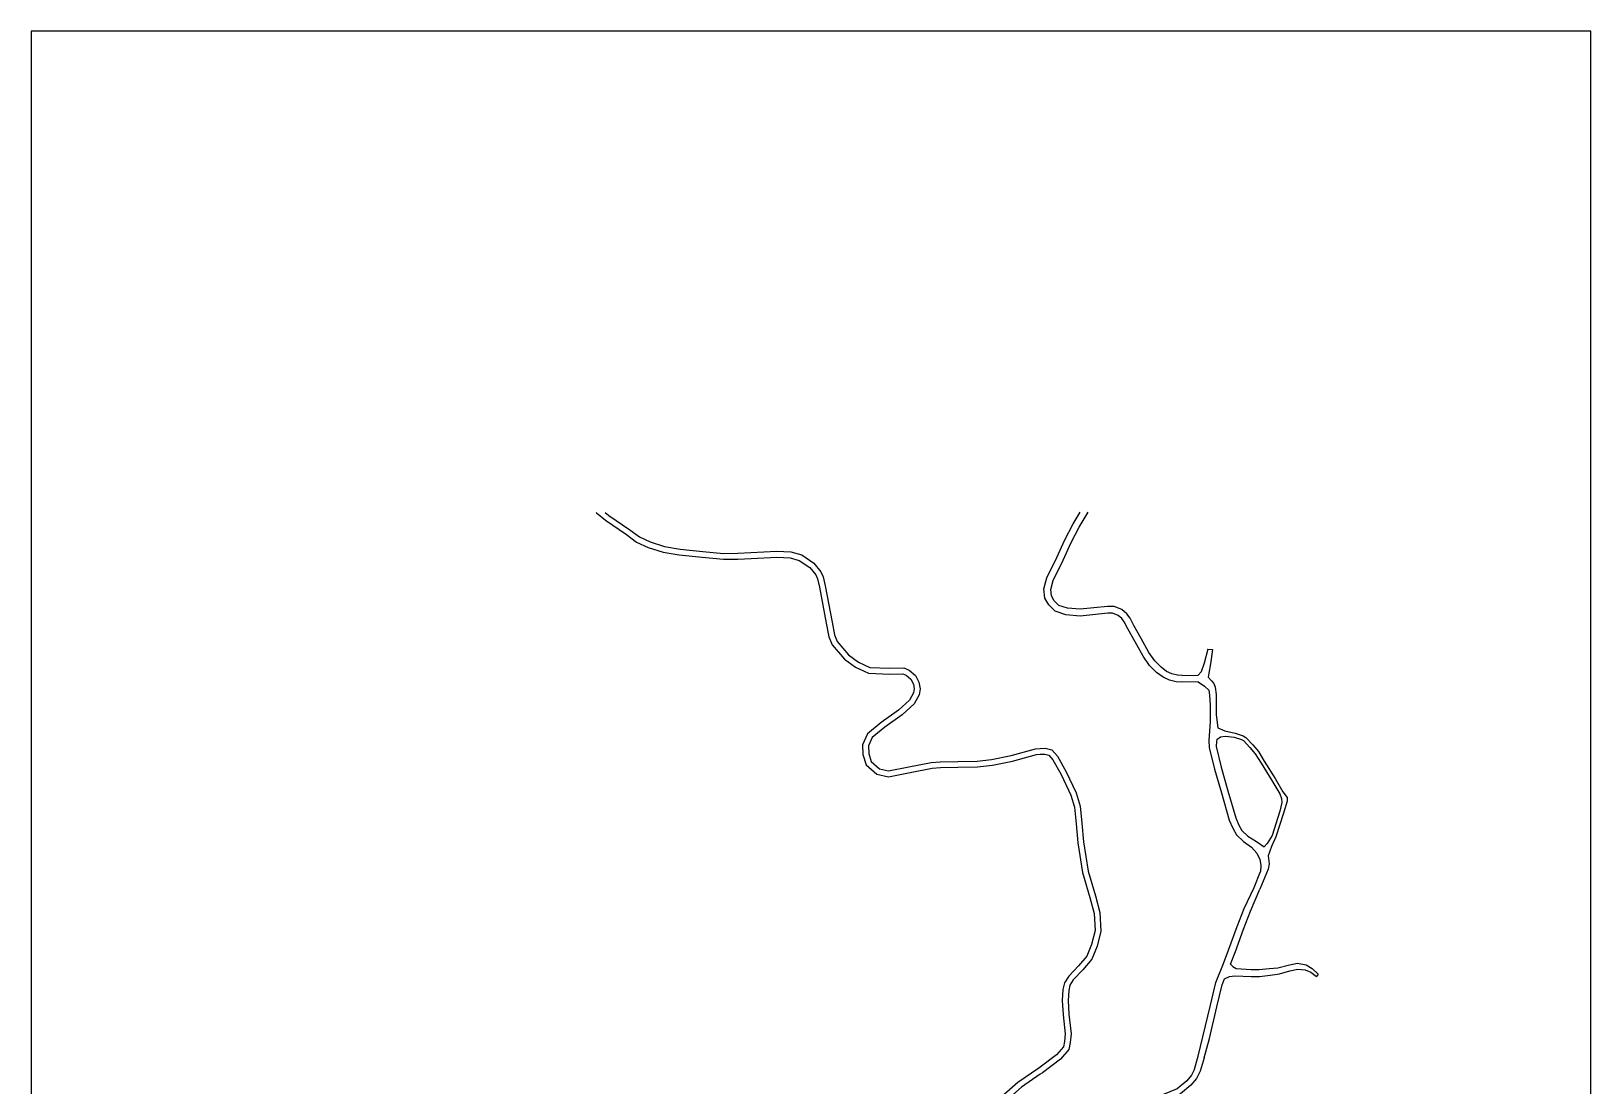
# Model space of a CAD drawing. Header units: metres. Extents: x -19200 to -16000, y -96000 to -93000.
# Drawn here: x -19200 to -18400, y -94741 to -94200 of the extents above; entities that cross this region are included whole.
import ezdxf

# ---------------------------------------------------------------- set-up
doc = ezdxf.new("R2010")
doc.units = ezdxf.units.M
doc.header["$LTSCALE"] = 2.5
doc.layers.add('図郭', color=7, linetype='Continuous')
doc.layers.add('道路', color=7, linetype='Continuous')

msp = doc.modelspace()

# ---------------------------------------------------------------- linework, layer by layer
at = {"layer": '図郭'}
msp.add_lwpolyline([(-19200, -94800), (-18400, -94800), (-18400, -94200), (-19200, -94200)], close=True, dxfattribs=at)
at = {"layer": '道路', "flags": 128}
for points in [[(-18910.24, -94446.71), (-18909.99, -94446.91), (-18905.44, -94450.67), (-18894.71, -94458.1), (-18889.57, -94461.93), (-18883.51, -94464.71), (-18875.82, -94467.14), (-18867.55, -94468.52), (-18855.82, -94469.78), (-18844.92, -94470.79), (-18837.5, -94470.7), (-18830.71, -94470.33), (-18817.59, -94469.67), (-18810.76, -94469.96), (-18805.99, -94471.33), (-18800.65, -94474.98), (-18797.52, -94478.8), (-18796.7, -94480.77), (-18795.71, -94485.08), (-18792.17, -94503.58), (-18790.87, -94510.48), (-18789.13, -94514.6), (-18782.77, -94522.03), (-18777.23, -94526.08), (-18770.46, -94529.22), (-18759.68, -94529.67), (-18752.91, -94529.53), (-18751.24, -94530.17), (-18748.86, -94532.21), (-18747.5, -94534.8), (-18747.11, -94537.25), (-18747.43, -94539.23), (-18749.47, -94543), (-18755.15, -94548.16), (-18763.93, -94554.52), (-18771.02, -94560.29), (-18773.57, -94565.9), (-18773.4, -94570.97), (-18771.67, -94576.25), (-18766.22, -94580.98), (-18760.21, -94582.34), (-18749.21, -94580.1), (-18737.89, -94577.92), (-18733.59, -94577.56), (-18724.62, -94577.44), (-18714.61, -94577.24), (-18706.93, -94576.37), (-18696.56, -94574.3), (-18684.28, -94570.95), (-18682.4, -94570.8)], [(-18905.52, -94446.71), (-18903.63, -94448.27), (-18892.96, -94455.66), (-18888.03, -94459.33), (-18882.43, -94461.91), (-18875.12, -94464.22), (-18867.15, -94465.54), (-18855.51, -94466.8), (-18844.8, -94467.78), (-18837.59, -94467.7), (-18830.85, -94467.33), (-18817.6, -94466.67), (-18810.27, -94466.98), (-18804.69, -94468.58), (-18798.61, -94472.74), (-18794.92, -94477.24), (-18793.83, -94479.85), (-18792.77, -94484.46), (-18789.22, -94503.04), (-18787.99, -94509.6), (-18786.55, -94513), (-18780.72, -94519.82), (-18775.7, -94523.49), (-18769.74, -94526.25), (-18759.65, -94526.66), (-18752.38, -94526.52), (-18749.68, -94527.56), (-18746.47, -94530.31), (-18744.62, -94533.84), (-18744.07, -94537.26), (-18744.56, -94540.22), (-18747.08, -94544.88), (-18753.26, -94550.49), (-18762.11, -94556.9), (-18768.58, -94562.17), (-18770.55, -94566.5), (-18770.41, -94570.44), (-18769.08, -94574.53), (-18764.83, -94578.22), (-18760.17, -94579.27), (-18749.79, -94577.16), (-18738.3, -94574.94), (-18733.73, -94574.57), (-18724.7, -94574.44), (-18714.81, -94574.24), (-18707.39, -94573.41), (-18697.26, -94571.37), (-18684.8, -94567.98), (-18682.4, -94567.8)], [(-18609.63, -94533.85), (-18612.63, -94533.68), (-18616.08, -94532.83), (-18619.44, -94531.28), (-18622.71, -94528.77), (-18626.38, -94525.17), (-18629.7, -94520.39), (-18633.76, -94513.07), (-18637.43, -94506.46), (-18639.32, -94502.86), (-18640.6, -94501.12), (-18642.43, -94499.6), (-18645.27, -94498.47), (-18647.72, -94498.42), (-18661.9, -94499.88), (-18669.21, -94499.31), (-18674.71, -94497.46), (-18677.98, -94494.21), (-18680.12, -94490.68), (-18680.57, -94486.02), (-18679.03, -94480.37), (-18673.85, -94469.82), (-18669.74, -94460.74), (-18665.59, -94452.62), (-18661.91, -94446.7)], [(-18609.59, -94530.36), (-18612.09, -94530.21), (-18614.92, -94529.52), (-18617.62, -94528.27), (-18620.41, -94526.13), (-18623.7, -94522.9), (-18626.72, -94518.54), (-18630.67, -94511.42), (-18634.35, -94504.8), (-18636.35, -94501), (-18638.04, -94498.7), (-18640.62, -94496.56), (-18644.56, -94494.99), (-18647.86, -94494.92), (-18661.94, -94496.37), (-18668.5, -94495.85), (-18672.82, -94494.4), (-18675.21, -94492.03), (-18676.72, -94489.55), (-18677.02, -94486.32), (-18675.74, -94481.61), (-18670.69, -94471.32), (-18666.58, -94462.26), (-18662.53, -94454.34), (-18657.79, -94446.7)], [(-18596.44, -94516.8), (-18598.28, -94523.98), (-18599.91, -94528.47), (-18601.36, -94530.13)], [(-18596.44, -94516.8), (-18594.09, -94517)], [(-18594.09, -94517), (-18595.07, -94524.42), (-18595.85, -94529.1), (-18596.31, -94531.23)], [(-18601.4, -94533.62), (-18609.63, -94533.85)], [(-18601.4, -94533.62), (-18609.63, -94533.85)], [(-18609.59, -94530.36), (-18601.36, -94530.13)], [(-18609.59, -94530.36), (-18601.36, -94530.13)], [(-18601.4, -94533.62), (-18598.11, -94535.79), (-18595.94, -94537.94), (-18595.61, -94540.54), (-18595.17, -94545.67), (-18595.27, -94554.04), (-18595.97, -94563.73), (-18595.69, -94567.36), (-18593.01, -94578.35), (-18589.5, -94590.5), (-18585.45, -94604.62), (-18583.65, -94608.63), (-18581.73, -94612.09), (-18578.16, -94615.52), (-18573.99, -94618.45), (-18571.25, -94621.41), (-18569.81, -94624.75), (-18569.21, -94627.68), (-18569.35, -94630.83)], [(-18596.31, -94531.23), (-18594.57, -94533.07), (-18593.34, -94534.54), (-18592.61, -94536.3), (-18592.13, -94540.17), (-18592.15, -94545.37), (-18592.16, -94550.52), (-18591.35, -94557.13), (-18591.36, -94557.25)], [(-18591.36, -94557.25), (-18587.68, -94558.73), (-18582.37, -94560), (-18578.37, -94561.29), (-18576.91, -94562.15), (-18573.33, -94565.99), (-18570.52, -94569.43), (-18567.47, -94574.24), (-18561.88, -94583.12), (-18557.9, -94589.96), (-18555.78, -94593.01), (-18555.67, -94594.86), (-18557.68, -94601), (-18561.62, -94613.09), (-18563.79, -94618), (-18564.69, -94620.44), (-18565.45, -94622.86)], [(-18682.4, -94567.8), (-18679.83, -94567.6), (-18676.38, -94568.56), (-18673.57, -94571.81), (-18669.04, -94579.79), (-18663.99, -94590.6), (-18661.96, -94597.35), (-18661.05, -94606.15), (-18660.17, -94615.73), (-18657.76, -94630.77), (-18654.13, -94643.34), (-18651.85, -94651.86), (-18651.26, -94661.4), (-18653.28, -94669.21), (-18655.89, -94675.78), (-18660.62, -94681.31), (-18665.46, -94686.43), (-18667.18, -94689.1), (-18667.81, -94691.85), (-18668.11, -94696.95), (-18667.68, -94704.09), (-18666.56, -94714.12), (-18666.99, -94718.48), (-18667.72, -94722.09), (-18672.08, -94727.15), (-18681.32, -94734.09), (-18682.41, -94734.83)], [(-18591.91, -94563.24), (-18592, -94564.29), (-18592.23, -94566.81), (-18589.62, -94577.45), (-18586.14, -94589.53), (-18582.15, -94603.41), (-18580.52, -94607.06), (-18578.93, -94609.93), (-18575.93, -94612.81), (-18571.54, -94615.5), (-18567.49, -94618.24)], [(-18591.91, -94563.24), (-18589.88, -94561.85), (-18587.43, -94561.4), (-18582.92, -94561.93), (-18579.19, -94563.13), (-18578.17, -94563.73), (-18574.84, -94567.31), (-18572.15, -94570.6), (-18569.15, -94575.34), (-18563.59, -94584.15), (-18559.58, -94591.04), (-18558.6, -94593.4), (-18558.5, -94595.57), (-18559.46, -94600.02), (-18563.49, -94612.37), (-18566.03, -94616.53), (-18567.49, -94618.24)], [(-18682.4, -94570.8), (-18680.13, -94570.63), (-18678.06, -94571.2), (-18676.03, -94573.55), (-18671.71, -94581.17), (-18666.8, -94591.67), (-18664.92, -94597.94), (-18664.04, -94606.44), (-18663.15, -94616.11), (-18660.69, -94631.43), (-18657.02, -94644.14), (-18654.82, -94652.35), (-18654.28, -94661.11), (-18656.13, -94668.28), (-18658.49, -94674.21), (-18662.86, -94679.31), (-18667.83, -94684.58), (-18669.98, -94687.91), (-18670.79, -94691.43), (-18671.11, -94696.95), (-18670.67, -94704.34), (-18669.58, -94714.14), (-18669.96, -94718.03), (-18670.51, -94720.73), (-18674.14, -94724.95), (-18682.41, -94731.15)], [(-18565.45, -94622.86), (-18565.02, -94626.91), (-18565.43, -94629.61), (-18566.3, -94631.74)], [(-18572.74, -94639.09), (-18569.35, -94630.83)], [(-18572.74, -94639.09), (-18569.35, -94630.83)], [(-18566.3, -94631.74), (-18569.69, -94640)], [(-18566.3, -94631.74), (-18569.69, -94640)], [(-18601.37, -94725.62), (-18599.02, -94715.65), (-18595.15, -94699.43), (-18592.38, -94687.87), (-18588.37, -94677.97), (-18585.59, -94670.7), (-18581.36, -94659.15), (-18577.78, -94649.9), (-18572.74, -94639.09)], [(-18584.82, -94678.47), (-18582.31, -94671.93), (-18578.08, -94660.39), (-18574.56, -94651.26), (-18569.69, -94640)], [(-18584.82, -94678.47), (-18583.65, -94679.65), (-18581.91, -94680.64), (-18574.15, -94681.2), (-18570.13, -94681.19), (-18564.92, -94680.7), (-18560.47, -94680.21), (-18555.29, -94678.96), (-18550.4, -94677.95), (-18546.09, -94678.78), (-18542.85, -94680.54), (-18539.88, -94683.46)], [(-18598.33, -94726.36), (-18595.63, -94716.51), (-18591.76, -94700.28), (-18589.04, -94688.94), (-18587.83, -94685.95)], [(-18587.83, -94685.95), (-18585.26, -94684.79), (-18582.52, -94684.39), (-18574.21, -94684.7), (-18569.89, -94684.68), (-18564.55, -94683.96), (-18559.62, -94683.31), (-18554.44, -94681.77), (-18550.27, -94680.93), (-18546.48, -94681.34), (-18543.65, -94682.44), (-18540.72, -94684.79)], [(-18539.88, -94683.46), (-18540.72, -94684.79)], [(-18603.36, -94732.23), (-18601.37, -94725.62)], [(-18603.36, -94732.23), (-18601.37, -94725.62)], [(-18598.33, -94726.36), (-18600.31, -94733.2)], [(-18598.33, -94726.36), (-18600.31, -94733.2)], [(-18682.41, -94731.15), (-18683.07, -94731.65), (-18693.94, -94739.13), (-18702.26, -94746.37), (-18702.59, -94746.7)], [(-18682.41, -94734.83), (-18692.1, -94741.5), (-18698.07, -94746.7)], [(-18603.36, -94732.23), (-18604.77, -94735.35), (-18607.23, -94738.21), (-18612.1, -94742.26), (-18619.63, -94745.44), (-18621.54, -94746.7)], [(-18600.31, -94733.2), (-18602.24, -94737.01), (-18605.12, -94740.36), (-18610.52, -94744.85), (-18614.89, -94746.7)]]:
    msp.add_lwpolyline(points, dxfattribs=at)

doc.saveas('drawing.dxf')
